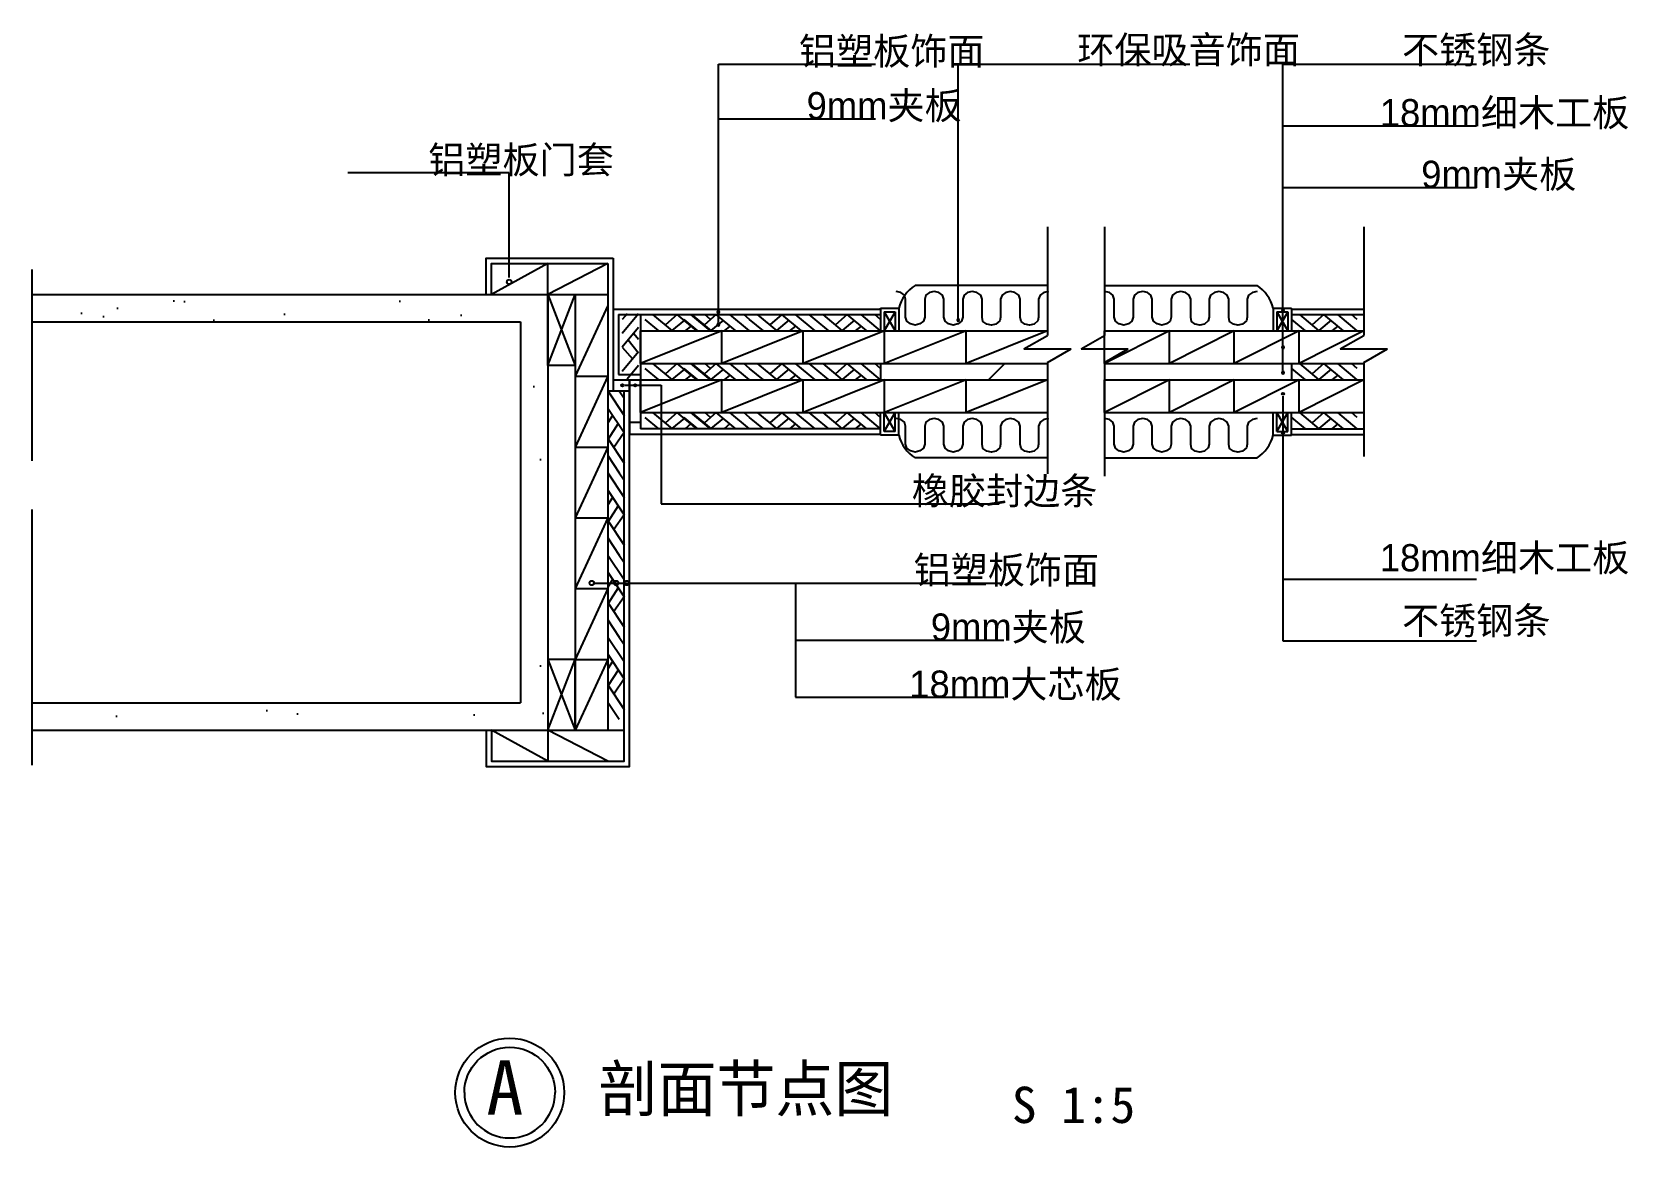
# Model space of a CAD drawing. Header units: metres. Extents: x 223079 to 224839, y 5965 to 7195.
import ezdxf

# ---------------------------------------------------------------- set-up
doc = ezdxf.new("R2010")
doc.units = ezdxf.units.M
for name, color, linetype in [('10', 8, 'Continuous'), ('15', 2, 'Continuous'), ('16', 3, 'Continuous'), ('17', 1, 'Continuous'), ('18', 4, 'Continuous'), ('20', 1, 'Continuous'), ('8', 7, 'Continuous'), ('PUB_HATCH', 8, 'Continuous')]:
    doc.layers.add(name, color=color, linetype=linetype)

# ---------------------------------------------------------------- blocks, each defined once
blk = doc.blocks.new('HY-4')
at = {"layer": '20'}
for points in [[(-5, 0, -1), (5, 0, -1)], [(-5, 0, 1), (5, 0, 1)]]:
    blk.add_lwpolyline(points, format="xyb", dxfattribs=at)
blk.add_circle((0, 0), 6, dxfattribs=at)
blk.add_circle((0, 0), 6, dxfattribs=at)
blk = doc.blocks.new('P0J8LPTW')
at = {"color": 0}
for p, q in [((0, 0), (1, -1)), ((1, -1), (1, 0))]:
    blk.add_line(p, q, dxfattribs=at)
blk = doc.blocks.new('WLX7Y6UQ')
at = {"color": 0}
for p, q in [((-138422.64, 108097.52), (-138458.64, 108019.52)), ((-138458.64, 108019.52), (-138422.64, 108019.52))]:
    blk.add_line(p, q, dxfattribs=at)
blk = doc.blocks.new('P0J8LLZ0')
at = {"color": 0}
for p, q in [((0, -1), (0.3, 0)), ((0, -0.3), (0.09, 0)), ((0.21, -1), (0.51, 0)), ((0.51, 0), (0.69, -0.62)), ((0.58, -1), (0.88, 0)), ((0.4, -0.35), (0.59, -0.98)), ((0.79, -1), (1, -0.3)), ((0.3, -0.7), (0.39, -1))]:
    blk.add_line(p, q, dxfattribs=at)
blk = doc.blocks.new('WLX7ZFOV')
at = {"color": 0}
for p, q in [((-138422.64, 108122.02), (-138404.64, 108095.01)), ((-138410.04, 108122.02), (-138404.64, 108113.92)), ((-138422.64, 108103.11), (-138404.64, 108076.1)), ((-138417.24, 108095.01), (-138422.64, 108086.91)), ((-138410.94, 108085.55), (-138422.19, 108068.67)), ((-138404.64, 108076.1), (-138415.89, 108059.21)), ((-138422.64, 108069.35), (-138404.64, 108042.33)), ((-138422.64, 108050.43), (-138410.04, 108031.52))]:
    blk.add_line(p, q, dxfattribs=at)
blk = doc.blocks.new('_DOT')
at = {"color": 0, "linetype": 'ByBlock'}
blk.add_line((-0.5, 0), (-1, 0), dxfattribs=at)
blk.add_lwpolyline([(-0.25, 0, 1), (0.25, 0, 1)], format="xyb", close=True, dxfattribs=at)
blk = doc.blocks.new('3S6906HN')
at = {"color": 0}
for p, q in [((-135998.53, 112504.39), (-135927.06, 112468.39)), ((-135927.06, 112468.39), (-135927.06, 112504.39))]:
    blk.add_line(p, q, dxfattribs=at)
blk = doc.blocks.new('3S690AXF')
at = {"color": 0}
for p, q in [((-135504.86, 112504.39), (-135415.06, 112468.39)), ((-135415.06, 112468.39), (-135415.06, 112504.39))]:
    blk.add_line(p, q, dxfattribs=at)
blk = doc.blocks.new('P0J8MS58')
at = {"color": 0}
blk.add_lwpolyline([(0, -0.13), (0.06, -0.15), (0.11, -0.21), (0.13, -0.3), (0.13, -0.7), (0.14, -0.78), (0.19, -0.85), (0.25, -0.87), (0.31, -0.85), (0.36, -0.79), (0.37, -0.7), (0.37, -0.3), (0.39, -0.21), (0.44, -0.15), (0.5, -0.13), (0.56, -0.15), (0.61, -0.21), (0.63, -0.3), (0.63, -0.7), (0.64, -0.78), (0.69, -0.85), (0.75, -0.87), (0.81, -0.85), (0.86, -0.79), (0.87, -0.7), (0.87, -0.3), (0.89, -0.21), (0.94, -0.15), (1, -0.13)], dxfattribs=at)
blk = doc.blocks.new('3S691NQ1')
at = {"color": 0}
blk.add_lwpolyline([(-136011.08, 112601.89), (-136005.83, 112600.75), (-136001.98, 112597.64), (-136000.57, 112593.39), (-136000.57, 112573.39), (-135999.17, 112569.14), (-135995.32, 112566.03), (-135990.07, 112564.89), (-135984.82, 112566.03), (-135980.98, 112569.14), (-135979.57, 112573.39), (-135979.57, 112593.39), (-135978.16, 112597.64), (-135974.32, 112600.75), (-135969.07, 112601.89), (-135963.82, 112600.75), (-135959.97, 112597.64), (-135958.57, 112593.39), (-135958.57, 112573.39), (-135957.16, 112569.14), (-135953.32, 112566.03), (-135948.07, 112564.89), (-135942.81, 112566.03), (-135938.97, 112569.14), (-135937.56, 112573.39), (-135937.56, 112593.39), (-135936.16, 112597.64), (-135932.31, 112600.75), (-135927.06, 112601.89)], dxfattribs=at)

msp = doc.modelspace()

# ---------------------------------------------------------------- hatches: boundary and pattern name
at = {"layer": '10'}
h = msp.add_hatch(dxfattribs=at)
h.set_pattern_fill('AR-SAND', scale=3)
h.paths.add_polyline_path([(223617.45, 6875.02), (223617.45, 6455.02), (223078.51, 6455.02), (223078.51, 6425.02), (223647.45, 6425.02), (223647.45, 6905.02), (223579.45, 6905.02), (223078.51, 6905.02), (223078.51, 6875.02)])
h = msp.add_hatch(dxfattribs=at)
h.set_pattern_fill('ANSI31', scale=100)
h.paths.add_polyline_path([(224261.45, 6811.02), (224261.45, 6829.02), (224467.38, 6829.02), (224467.38, 6811.02)])
h.paths.add_polyline_path([(224198.43, 6829.02), (224198.43, 6811.02), (224014.46, 6811.02), (224014.46, 6829.02)])
h = msp.add_hatch(dxfattribs=at)
h.set_pattern_fill('ANSI37', scale=50)
h.paths.add_polyline_path([(223737.45, 6764.11), (223749.45, 6764.11), (223749.45, 6805.07), (223744.98, 6805.07, -1), (223742.48, 6805.07), (223737.45, 6805.07)])
h.paths.add_polyline_path([(223737.45, 6811.02), (223737.45, 6805.07), (223742.48, 6805.07, -1), (223744.98, 6805.07), (223749.45, 6805.07), (223749.45, 6811.02)])
h.paths.add_polyline_path([(223719.45, 6811.02), (223719.45, 6799.02), (223737.45, 6799.02), (223737.45, 6811.02)])
h.paths.add_polyline_path([(223730.94, 6805.07, -1), (223728.44, 6805.07, -1)])

# ---------------------------------------------------------------- linework, layer by layer
for p, q in [((223647.52, 6939.17), (223585.45, 6905.02)), ((223713.45, 6939.17), (223647.52, 6905.02)), ((223647.52, 6905.02), (223647.52, 6939.17)), ((223647.52, 6390.86), (223585.45, 6425.02)), ((223713.45, 6390.86), (223647.52, 6425.02)), ((223647.52, 6425.02), (223647.52, 6390.86))]:
    msp.add_line(p, q, dxfattribs=at)
at = {"layer": '15'}
for p, q in [((224014.46, 6889.02), (224014.46, 6890.02)), ((224467.38, 6889.02), (224467.38, 6890.02)), ((224014.46, 6751.02), (224014.46, 6750.02)), ((224467.38, 6751.02), (224467.38, 6750.02))]:
    msp.add_line(p, q, dxfattribs=at)
at = {"layer": '16'}
for p, q in [((223713.45, 6939.17), (223713.45, 6425.02)), ((223719.45, 6945.17), (223719.45, 6811.02)), ((223579.45, 6905.02), (223713.45, 6905.02)), ((223647.45, 6905.02), (223677.45, 6827.02)), ((223647.52, 6827.02), (223677.45, 6905.02)), ((223677.45, 6905.02), (223677.45, 6425.02)), ((223677.45, 6905.02), (223677.45, 6425.02)), ((224198.43, 6915.02), (224052.36, 6915.02)), ((224261.45, 6915.02), (224429.48, 6915.02)), ((223719.45, 6889.02), (224014.46, 6889.02)), ((223725.45, 6883.02), (224014.46, 6883.02)), ((223725.45, 6883.02), (223725.45, 6817.02)), ((223749.45, 6883.02), (223749.45, 6811.02)), ((224014.46, 6890.02), (224034.46, 6890.02)), ((224014.46, 6889.02), (224014.46, 6865.02)), ((224018.46, 6886.02), (224018.46, 6865.02)), ((224018.46, 6886.02), (224030.46, 6886.02)), ((224030.46, 6886.02), (224018.46, 6865.02)), ((224018.46, 6886.02), (224030.46, 6865.02)), ((224030.46, 6886.02), (224030.46, 6865.02)), ((224034.46, 6890.02), (224034.46, 6865.02)), ((224447.38, 6890.02), (224447.38, 6865.02)), ((224447.38, 6890.02), (224467.38, 6890.02)), ((224451.38, 6886.02), (224451.38, 6865.02)), ((224451.38, 6886.02), (224463.38, 6886.02)), ((224463.38, 6886.02), (224451.38, 6865.02)), ((224451.38, 6886.02), (224463.38, 6865.02)), ((224463.38, 6886.02), (224463.38, 6865.02)), ((224467.38, 6889.02), (224467.38, 6865.02)), ((224467.38, 6889.02), (224547.31, 6889.02)), ((224467.38, 6883.02), (224547.31, 6883.02)), ((223749.45, 6865.02), (224198.43, 6865.02)), ((224261.45, 6865.02), (224547.31, 6865.02)), ((223725.45, 6817.02), (223749.45, 6817.02)), ((223749.45, 6829.02), (224198.43, 6829.02)), ((224014.46, 6829.02), (224014.46, 6811.02)), ((224261.45, 6829.02), (224547.31, 6829.02)), ((224467.38, 6829.02), (224467.38, 6811.02)), ((223713.45, 6799.02), (223737.45, 6799.02)), ((223719.45, 6811.02), (223737.45, 6811.02)), ((223719.45, 6811.02), (223719.45, 6799.02)), ((223737.45, 6811.02), (223749.45, 6811.02)), ((223737.45, 6811.02), (223737.45, 6751.02)), ((223749.45, 6811.02), (223749.45, 6757.02)), ((223749.45, 6811.02), (224198.43, 6811.02)), ((224261.45, 6811.02), (224547.31, 6811.02)), ((223749.45, 6764.11), (223737.45, 6764.11)), ((223749.45, 6775.02), (224198.43, 6775.02)), ((224014.46, 6751.02), (224014.46, 6775.02)), ((224018.46, 6754.02), (224018.46, 6775.02)), ((224018.46, 6754.02), (224030.46, 6775.02)), ((224030.46, 6754.02), (224018.46, 6775.02)), ((224030.46, 6754.02), (224030.46, 6775.02)), ((224034.46, 6750.02), (224034.46, 6775.02)), ((224261.45, 6775.02), (224547.31, 6775.02)), ((224261.45, 6775.02), (224547.31, 6775.02)), ((224447.38, 6750.02), (224447.38, 6775.02)), ((224451.38, 6754.02), (224451.38, 6775.02)), ((224463.38, 6754.02), (224451.38, 6775.02)), ((224451.38, 6754.02), (224463.38, 6775.02)), ((224463.38, 6754.02), (224463.38, 6775.02)), ((224467.38, 6751.02), (224467.38, 6775.02)), ((224014.46, 6751.02), (223737.45, 6751.02)), ((224014.46, 6757.02), (223749.45, 6757.02)), ((224034.46, 6750.02), (224014.46, 6750.02)), ((224030.46, 6754.02), (224018.46, 6754.02)), ((224447.38, 6750.02), (224467.38, 6750.02)), ((224451.38, 6754.02), (224463.38, 6754.02)), ((224467.38, 6757.02), (224547.31, 6757.02)), ((224467.38, 6751.02), (224547.31, 6751.02)), ((224198.43, 6725.02), (224052.36, 6725.02)), ((224261.45, 6725.02), (224429.48, 6725.02)), ((223647.45, 6425.02), (223677.45, 6503.02)), ((223647.52, 6503.02), (223677.45, 6425.02)), ((223579.45, 6425.02), (223731.45, 6425.02)), ((223597.45, 6425.02), (223713.45, 6425.02))]:
    msp.add_line(p, q, dxfattribs=at)
for points in [[(223579.45, 6905.02), (223579.45, 6945.17), (223719.45, 6945.17)], [(223585.45, 6905.02), (223585.45, 6939.17), (223713.45, 6939.17)], [(223579.45, 6425.02), (223579.45, 6384.86), (223737.45, 6384.86), (223737.45, 6811.02)], [(223585.45, 6425.02), (223585.45, 6390.86), (223731.45, 6390.86), (223731.45, 6799.02)]]:
    msp.add_lwpolyline(points, dxfattribs=at)
for points in [[(223647.52, 6905.02), (223677.45, 6905.02), (223677.45, 6827.02), (223647.52, 6827.02)], [(223647.52, 6425.02), (223677.45, 6425.02), (223677.45, 6503.02), (223647.52, 6503.02)]]:
    msp.add_lwpolyline(points, close=True, dxfattribs=at)
for centre, start, end in [((224075.02, 6879.88), 122.83, 165.98), ((224406.82, 6879.88), 14.02, 57.17), ((224075.02, 6760.15), 194.02, 237.17), ((224406.82, 6760.15), 302.83, 345.98)]:
    msp.add_arc(centre, 41.81, start, end, dxfattribs=at)
at = {"layer": '17'}
for p, q in [((223078.51, 6905.02), (223677.45, 6905.02)), ((223647.45, 6905.02), (223647.45, 6425.02)), ((223078.51, 6425.02), (223647.52, 6425.02))]:
    msp.add_line(p, q, dxfattribs=at)
at = {"layer": '18'}
for p, q in [((223078.51, 6875.02), (223617.45, 6875.02)), ((223617.45, 6875.02), (223617.45, 6455.02)), ((223078.51, 6455.02), (223617.45, 6455.02))]:
    msp.add_line(p, q, dxfattribs=at)
at = {"layer": '20'}
for p, q in [((224198.43, 6979.55), (224198.43, 6860.11)), ((224261.45, 6979.55), (224261.45, 6860.11)), ((224547.31, 6979.55), (224547.31, 6860.11)), ((223078.51, 6932.64), (223078.51, 6721.7)), ((224172.45, 6845.11), (224198.43, 6860.11)), ((224235.47, 6845.11), (224261.45, 6860.11)), ((224521.33, 6845.11), (224547.31, 6860.11)), ((224172.45, 6845.11), (224224.41, 6845.11)), ((224198.43, 6830.11), (224224.41, 6845.11)), ((224198.43, 6830.11), (224198.43, 6707.6)), ((224235.47, 6845.11), (224287.43, 6845.11)), ((224261.45, 6830.11), (224287.43, 6845.11)), ((224261.45, 6830.11), (224261.45, 6705.06)), ((224521.33, 6845.11), (224573.29, 6845.11)), ((224547.31, 6830.11), (224573.29, 6845.11)), ((224547.31, 6830.11), (224547.31, 6726.53)), ((223078.51, 6668.33), (223078.51, 6386.4))]:
    msp.add_line(p, q, dxfattribs=at)
at = {"layer": '8'}
for p, q in [((223835.51, 6875.17), (223835.51, 7159.02)), ((223835.51, 7159.02), (224008.76, 7159.02)), ((224099.94, 6876.69), (224099.94, 7159.02)), ((224099.94, 7159.02), (224355.33, 7159.02)), ((224458.11, 6821.55), (224458.11, 7159.02)), ((224458.11, 7159.02), (224671.54, 7159.02)), ((223835.51, 7098.85), (224008.76, 7098.85)), ((224458.11, 7091.12), (224671.54, 7091.12)), ((223604.77, 7039.22), (223426.73, 7039.22)), ((223604.77, 6929.01), (223604.77, 7039.22)), ((224458.11, 7023.22), (224671.54, 7023.22)), ((223734.69, 6805.07), (223772.41, 6805.07)), ((223772.41, 6805.07), (223772.41, 6674.29)), ((224458.11, 6793.15), (224458.11, 6523.58)), ((223772.41, 6674.29), (224145.28, 6674.29)), ((223697.22, 6587.13), (223765.77, 6587.13)), ((223744.62, 6587.13), (224146.93, 6587.13)), ((223920.53, 6587.13), (223920.53, 6461.3)), ((224458.11, 6591.48), (224671.54, 6591.48)), ((223920.53, 6524.21), (224150.29, 6524.21)), ((224458.11, 6523.58), (224671.54, 6523.58)), ((223920.53, 6461.3), (224150.29, 6461.3))]:
    msp.add_line(p, q, dxfattribs=at)

# ---------------------------------------------------------------- block references
at = {"layer": '10', "rotation": 270}
for name, p, xscale, yscale in [('P0J8LPTW', (223713.45, 6893.02), 78, 36), ('P0J8LPTW', (223713.45, 6815.02), 78, 36), ('P0J8LLZ0', (223731.45, 6799.02), 90.5, 18), ('P0J8LPTW', (223713.45, 6737.02), 78, 36), ('P0J8LLZ0', (223731.45, 6708.52), 90.5, 18), ('P0J8LPTW', (223713.45, 6659.02), 78, 36), ('P0J8LLZ0', (223731.45, 6618.02), 90.5, 18), ('P0J8LPTW', (223713.45, 6581.02), 78, 36)]:
    msp.add_blockref(name, p, dxfattribs=dict(at, xscale=xscale, yscale=yscale))
at = {"layer": '10'}
for name in ['WLX7ZFOV', 'WLX7Y6UQ']:
    msp.add_blockref(name, (362136.09, -101594.51), dxfattribs=at)
at = {"layer": '8'}
for p, xscale, yscale, zscale, rotation in [((223604.77, 6919.01), -10, 10, 10, 90), ((223835.51, 6885.78), 5, 5, 5, 270), ((224458.11, 6887.85), 5, 5, 5, 270), ((223835.51, 6871.85), 5, 5, 5, 270), ((224099.94, 6877.11), 5, 5, 5, 270), ((224458.11, 6846.91), 5, 5, 5, 270), ((224458.11, 6819.07), 5, 5, 5, 270), ((224458.11, 6795.63), -5, 5, 5, 270), ((224458.11, 6752.83), -5, 5, 5, 270)]:
    msp.add_blockref('_DOT', p, dxfattribs=dict(at, xscale=xscale, yscale=yscale, zscale=zscale, rotation=rotation))
for name, p, xscale, yscale, zscale in [('_DOT', (223729.69, 6805.07), -5, 5, 5), ('_DOT', (223743.73, 6805.07), -5, 5, 5), ('_DOT', (223696.04, 6587.13), -10, 10, 10), ('_DOT', (223722.7, 6587.13), -10, 10, 10), ('_DOT', (223734.62, 6587.13), -10, 10, 10), ('HY-4', (223605.41, 6025.46), 10, 10, 10)]:
    msp.add_blockref(name, p, dxfattribs=dict(at, xscale=xscale, yscale=yscale, zscale=zscale))
at = {"layer": 'PUB_HATCH', "xscale": -1}
for name, p in [('3S691NQ1', (88104.47, -105693.37)), ('3S691NQ1', (88334.39, -105693.37)), ('3S690AXF', (88334.39, -105639.37)), ('3S6906HN', (88334.39, -105639.37)), ('3S690AXF', (88334.39, -105693.37)), ('3S6906HN', (88334.39, -105693.37)), ('3S691NQ1', (88104.47, -105833.37)), ('3S691NQ1', (88334.39, -105833.37))]:
    msp.add_blockref(name, p, dxfattribs=at)
at = {"layer": 'PUB_HATCH'}
for name, p, xscale, yscale, rotation in [('P0J8MS58', (224199.56, 6915.02), -84.02, 50, 360), ('P0J8MS58', (224429.48, 6915.02), -84.02, 50, 360), ('P0J8LLZ0', (223729.58, 6883.92), -72.25, 18, 90), ('P0J8MS58', (224199.56, 6775.02), -84.02, 50, 360), ('P0J8MS58', (224429.48, 6775.02), -84.02, 50, 360)]:
    msp.add_blockref(name, p, dxfattribs=dict(at, xscale=xscale, yscale=yscale, rotation=rotation))
for name, p, xscale, yscale in [('P0J8LLZ0', (223826.92, 6883.02), -72.25, 18), ('P0J8LLZ0', (223869.96, 6883.02), -72.25, 18), ('P0J8LLZ0', (223942.21, 6883.02), -72.25, 18), ('P0J8LLZ0', (224014.46, 6883.02), -72.25, 18), ('P0J8LLZ0', (224540.12, 6883.02), -72.25, 18), ('P0J8LPTW', (223929.04, 6865.02), -89.8, 36), ('P0J8LPTW', (224018.84, 6865.02), -89.8, 36), ('P0J8LPTW', (224108.63, 6865.02), -89.8, 36), ('P0J8LPTW', (224198.43, 6865.02), -89.8, 36), ('P0J8LPTW', (224404.38, 6865.02), -71.46, 36), ('P0J8LPTW', (224475.84, 6865.02), -71.46, 36), ('P0J8LPTW', (224547.31, 6865.02), -71.46, 36), ('P0J8LLZ0', (223826.92, 6829.02), -72.25, 18), ('P0J8LLZ0', (223869.96, 6829.02), -72.25, 18), ('P0J8LLZ0', (223942.21, 6829.02), -72.25, 18), ('P0J8LLZ0', (224014.46, 6829.02), -72.25, 18), ('P0J8LLZ0', (224540.12, 6829.02), -72.25, 18), ('P0J8LPTW', (223929.04, 6811.02), -89.8, 36), ('P0J8LPTW', (224018.84, 6811.02), -89.8, 36), ('P0J8LPTW', (224108.63, 6811.02), -89.8, 36), ('P0J8LPTW', (224198.43, 6811.02), -89.8, 36), ('P0J8LPTW', (224404.38, 6811.02), -71.46, 36), ('P0J8LPTW', (224475.84, 6811.02), -71.46, 36), ('P0J8LPTW', (224547.31, 6811.02), -71.46, 36), ('P0J8LLZ0', (223826.92, 6775.02), -72.25, 18), ('P0J8LLZ0', (223869.96, 6775.02), -72.25, 18), ('P0J8LLZ0', (223942.21, 6775.02), -72.25, 18), ('P0J8LLZ0', (224014.46, 6775.02), -72.25, 18), ('P0J8LLZ0', (224540.12, 6775.02), -72.25, 18)]:
    msp.add_blockref(name, p, dxfattribs=dict(at, xscale=xscale, yscale=yscale))

# ---------------------------------------------------------------- texts
for s, height, p in [('A', 60, (223579.64, 6001.18)), ('剖面节点图', 50, (223703.35, 6004.76)), ('S 1:5', 40, (224159.14, 5991.97))]:
    msp.add_text(s, height=height).set_placement(p)
at = {"layer": '8', "char_height": 30, "attachment_point": 1}
for s, insert in [('\\f幼圆|b0|i0|c134|p49;铝塑板饰面', (223924.37, 7188.42)), ('\\f幼圆|b0|i0|c134|p49;环保吸音饰面', (224231.25, 7189.84)), ('\\f幼圆|b0|i0|c134|p49;不锈钢条', (224589.41, 7189.84)), ('\\f幼圆|b0|i0|c134|p49;9mm夹板', (223932.82, 7128.24)), ('\\f幼圆|b0|i0|c134|p49;18mm细木工板', (224564.9, 7120.52)), ('\\f幼圆|b0|i0|c134|p49;铝塑板门套', (223515.59, 7068.61)), ('\\f幼圆|b0|i0|c134|p49;9mm夹板', (224610.6, 7052.61)), ('\\f幼圆|b0|i0|c134|p49;橡胶封边条', (224048.84, 6703.69)), ('\\f幼圆|b0|i0|c134|p49;铝塑板饰面', (224050.81, 6616.53)), ('\\f幼圆|b0|i0|c134|p49;18mm细木工板', (224564.9, 6629.99)), ('\\f幼圆|b0|i0|c134|p49;9mm夹板', (224069.78, 6553.61)), ('\\f幼圆|b0|i0|c134|p49;不锈钢条', (224589.41, 6560.67)), ('\\f幼圆|b0|i0|c134|p49;18mm大芯板', (224046.04, 6490.69))]:
    msp.add_mtext(s, dxfattribs=dict(at, insert=insert))

doc.saveas('drawing.dxf')
